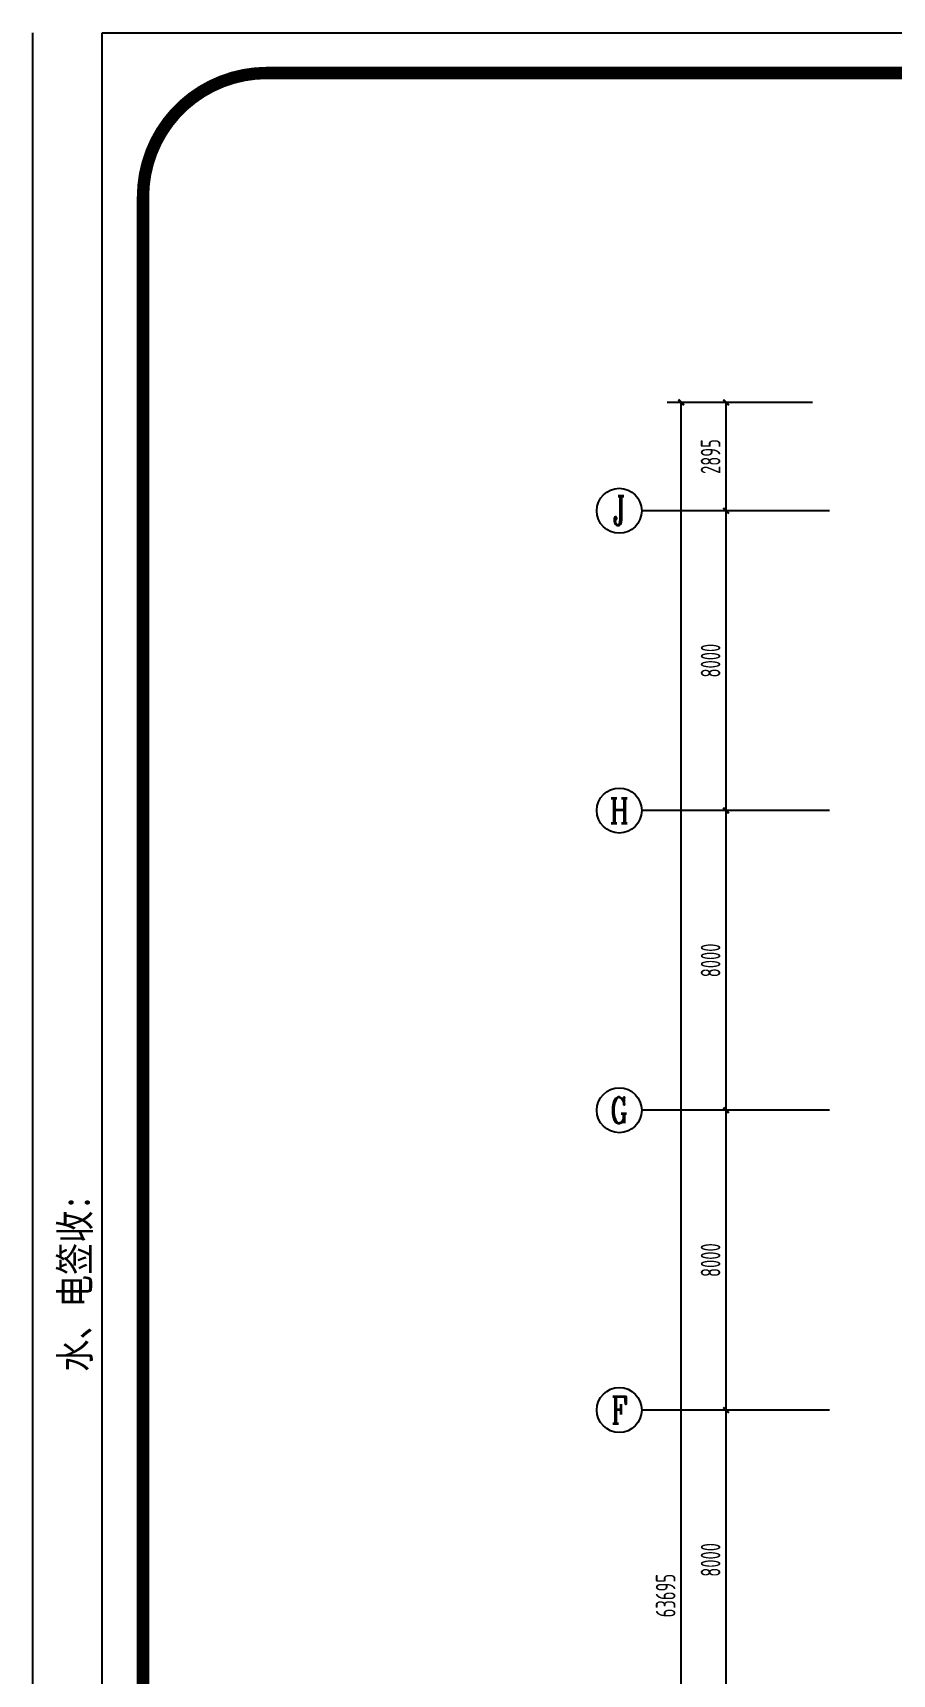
# Model space of a CAD drawing. Extents: x 1158414 to 1597620, y -840005 to -760676.
# Drawn here: x 1158414 to 1181349, y -804482 to -760676 of the extents above; entities that cross this region are included whole.
import ezdxf
from ezdxf.enums import TextEntityAlignment as Align

# ---------------------------------------------------------------- set-up
doc = ezdxf.new("R2010")
doc.units = 0
doc.header["$LTSCALE"] = 1000
for name, color, linetype in [('AXIS', 3, 'Continuous'), ('AXIS_TEXT', 7, 'Continuous'), ('外框', 7, 'Continuous')]:
    doc.layers.add(name, color=color, linetype=linetype)
doc.styles.add('_TCH_AXIS', font='COMPLEX', dxfattribs={"width": 0.8, "bigfont": 'TSSDCHN'})
doc.styles.add('_TCH_DIM_T3', font='TSSDENG', dxfattribs={"width": 0.64, "bigfont": 'TSSDCHN'})
doc.styles.add('COMPLEX', font='COMPLEX')
doc.styles.add('宋体平面', font='', dxfattribs={"width": 0.8})
doc.styles.get('宋体平面').set_extended_font_data('SimSun')
doc.dimstyles.new('_TCH_ARCH&&150', dxfattribs={"dimtxt": 525, "dimasz": 150, "dimexe": 375, "dimexo": 450, "dimgap": 150, "dimtad": 1, "dimdec": 0, "dimzin": 0, "dimdsep": 46, "dimtxsty": '_TCH_DIM_T3', "dimblk": 'ARCHTICK', "dimcen": 0.09, "dimclrt": 7, "dimazin": 2, "dimtfac": 1, "dimtdec": 0, "dimtix": 1, "dimtmove": 2, "dimatfit": 3, "dimfxl": 0, "dimtolj": 1, "dimtzin": 0, "dimarcsym": 0})

# ---------------------------------------------------------------- blocks, each defined once
blk = doc.blocks.new('_ArchTick')
at = {"color": 0, "linetype": 'ByBlock', "const_width": 0.4}
blk.add_lwpolyline([(-0.5, -0.5), (0.5, 0.5)], dxfattribs=at)
blk = doc.blocks.new('*D166')
at = {"layer": 'AXIS', "color": 0, "lineweight": -2, "transparency": 16777216}
for p, q in [((1179226, -797432), (1176541, -797432)), ((1176916, -805432), (1176916, -797432)), ((1179226, -805432), (1176541, -805432))]:
    blk.add_line(p, q, dxfattribs=at)
at = {"layer": 'Defpoints', "color": 0, "transparency": 16777216}
for p in [(1176916, -797432), (1179676, -797432), (1179676, -805432)]:
    blk.add_point(p, dxfattribs=at)
at = {"layer": 'AXIS', "color": 0, "lineweight": -2, "transparency": 16777216, "xscale": 150, "yscale": 150, "zscale": 150}
for p, rotation in [((1176916, -797432), 90), ((1176916, -805432), 270)]:
    blk.add_blockref('_ArchTick', p, dxfattribs=dict(at, rotation=rotation))
at = {"layer": 'AXIS', "color": 7, "transparency": 16777216, "insert": (1176503, -801432), "char_height": 525, "attachment_point": 5, "rotation": 90, "style": '_TCH_DIM_T3'}
blk.add_mtext('\\A1;8000', dxfattribs=at)
blk = doc.blocks.new('*D167')
at = {"layer": 'AXIS', "color": 0, "lineweight": -2, "transparency": 16777216}
for p, q in [((1179226, -789432), (1176541, -789432)), ((1176916, -797432), (1176916, -789432)), ((1179226, -797432), (1176541, -797432))]:
    blk.add_line(p, q, dxfattribs=at)
at = {"layer": 'Defpoints', "color": 0, "transparency": 16777216}
for p in [(1176916, -789432), (1179676, -789432), (1179676, -797432)]:
    blk.add_point(p, dxfattribs=at)
at = {"layer": 'AXIS', "color": 0, "lineweight": -2, "transparency": 16777216, "xscale": 150, "yscale": 150, "zscale": 150}
for p, rotation in [((1176916, -789432), 90), ((1176916, -797432), 270)]:
    blk.add_blockref('_ArchTick', p, dxfattribs=dict(at, rotation=rotation))
at = {"layer": 'AXIS', "color": 7, "transparency": 16777216, "insert": (1176503, -793432), "char_height": 525, "attachment_point": 5, "rotation": 90, "style": '_TCH_DIM_T3'}
blk.add_mtext('\\A1;8000', dxfattribs=at)
blk = doc.blocks.new('*D168')
at = {"layer": 'AXIS', "color": 0, "lineweight": -2, "transparency": 16777216}
for p, q in [((1179226, -781432), (1176541, -781432)), ((1176916, -789432), (1176916, -781432)), ((1179226, -789432), (1176541, -789432))]:
    blk.add_line(p, q, dxfattribs=at)
at = {"layer": 'Defpoints', "color": 0, "transparency": 16777216}
for p in [(1176916, -781432), (1179676, -781432), (1179676, -789432)]:
    blk.add_point(p, dxfattribs=at)
at = {"layer": 'AXIS', "color": 0, "lineweight": -2, "transparency": 16777216, "xscale": 150, "yscale": 150, "zscale": 150}
for p, rotation in [((1176916, -781432), 90), ((1176916, -789432), 270)]:
    blk.add_blockref('_ArchTick', p, dxfattribs=dict(at, rotation=rotation))
at = {"layer": 'AXIS', "color": 7, "transparency": 16777216, "insert": (1176503, -785432), "char_height": 525, "attachment_point": 5, "rotation": 90, "style": '_TCH_DIM_T3'}
blk.add_mtext('\\A1;8000', dxfattribs=at)
blk = doc.blocks.new('*D169')
at = {"layer": 'AXIS', "color": 0, "lineweight": -2, "transparency": 16777216}
for p, q in [((1179226, -773432), (1176541, -773432)), ((1176916, -781432), (1176916, -773432)), ((1179226, -781432), (1176541, -781432))]:
    blk.add_line(p, q, dxfattribs=at)
at = {"layer": 'Defpoints', "color": 0, "transparency": 16777216}
for p in [(1176916, -773432), (1179676, -773432), (1179676, -781432)]:
    blk.add_point(p, dxfattribs=at)
at = {"layer": 'AXIS', "color": 0, "lineweight": -2, "transparency": 16777216, "xscale": 150, "yscale": 150, "zscale": 150}
for p, rotation in [((1176916, -773432), 90), ((1176916, -781432), 270)]:
    blk.add_blockref('_ArchTick', p, dxfattribs=dict(at, rotation=rotation))
at = {"layer": 'AXIS', "color": 7, "transparency": 16777216, "insert": (1176503, -777432), "char_height": 525, "attachment_point": 5, "rotation": 90, "style": '_TCH_DIM_T3'}
blk.add_mtext('\\A1;8000', dxfattribs=at)
blk = doc.blocks.new('*D170')
at = {"layer": 'AXIS', "color": 0, "lineweight": -2, "transparency": 16777216}
for p, q in [((1179226, -770538), (1176541, -770538)), ((1176916, -773432), (1176916, -770538)), ((1179226, -773432), (1176541, -773432))]:
    blk.add_line(p, q, dxfattribs=at)
at = {"layer": 'Defpoints', "color": 0, "transparency": 16777216}
for p in [(1176916, -770538), (1179676, -770538), (1179676, -773432)]:
    blk.add_point(p, dxfattribs=at)
at = {"layer": 'AXIS', "color": 0, "lineweight": -2, "transparency": 16777216, "xscale": 150, "yscale": 150, "zscale": 150}
for p, rotation in [((1176916, -770538), 90), ((1176916, -773432), 270)]:
    blk.add_blockref('_ArchTick', p, dxfattribs=dict(at, rotation=rotation))
at = {"layer": 'AXIS', "color": 7, "transparency": 16777216, "insert": (1176503, -771985), "char_height": 525, "attachment_point": 5, "rotation": 90, "style": '_TCH_DIM_T3'}
blk.add_mtext('\\A1;2895', dxfattribs=at)
blk = doc.blocks.new('*D171')
at = {"layer": 'AXIS', "color": 0, "lineweight": -2, "transparency": 16777216}
for p, q in [((1179226, -770538), (1175341, -770538)), ((1175716, -834232), (1175716, -770538)), ((1179226, -834232), (1175341, -834232))]:
    blk.add_line(p, q, dxfattribs=at)
at = {"layer": 'Defpoints', "color": 0, "transparency": 16777216}
for p in [(1175716, -770538), (1179676, -770538), (1179676, -834232)]:
    blk.add_point(p, dxfattribs=at)
at = {"layer": 'AXIS', "color": 0, "lineweight": -2, "transparency": 16777216, "xscale": 150, "yscale": 150, "zscale": 150}
for p, rotation in [((1175716, -770538), 90), ((1175716, -834232), 270)]:
    blk.add_blockref('_ArchTick', p, dxfattribs=dict(at, rotation=rotation))
at = {"layer": 'AXIS', "color": 7, "transparency": 16777216, "insert": (1175303, -802385), "char_height": 525, "attachment_point": 5, "rotation": 90, "style": '_TCH_DIM_T3'}
blk.add_mtext('\\A1;63695', dxfattribs=at)
blk = doc.blocks.new('_AXISO')
blk.add_circle((0, 0), 0.5)
at = {"layer": 'AXIS_TEXT', "style": 'COMPLEX', "width": 1.041667}
blk.add_attdef('A', text='', height=0.56, dxfattribs=at).set_placement((-0.25, -0.28), (0.25, -0.28), align=Align.FIT)

msp = doc.modelspace()

# ---------------------------------------------------------------- linework, layer by layer
at = {"layer": 'AXIS'}
for p, q in [((1179676, -773432.1), (1174665.5, -773432.1)), ((1179676, -781432.1), (1174665.5, -781432.1)), ((1179676, -789432.1), (1174665.5, -789432.1)), ((1179676, -797432.1), (1174665.5, -797432.1))]:
    msp.add_line(p, q, dxfattribs=at)
at = {"layer": '外框', "lineweight": -2}
for p, q in [((1158413.8, -839913.9), (1158413.8, -760676.1)), ((1160265.3, -760676.1), (1273470.5, -760676.1)), ((1160265.3, -840004.9), (1160265.3, -760676.1))]:
    msp.add_line(p, q, dxfattribs=at)
at = {"layer": '外框', "lineweight": -2, "const_width": 330.9}
msp.add_lwpolyline([(1164663.5, -838960.7), (1268904.1, -838960.7, 0.4142136), (1272213.3, -835651.5), (1272213.3, -765057.2, 0.4142136), (1268904.1, -761748), (1164663.5, -761748, 0.4142136), (1161354.3, -765057.2), (1161354.3, -835651.5, 0.4142136)], format="xyb", close=True, dxfattribs=at)

# ---------------------------------------------------------------- block references
at = {"layer": 'AXIS'}
ref = msp.add_blockref('_AXISO', (1174065.5, -773432.1), dxfattribs=dict(at, xscale=1200, yscale=1200, zscale=1200))
ref.add_attrib('A', 'J', dxfattribs={"layer": 'AXIS_TEXT', "height": 774.7, "style": '_TCH_AXIS'}).set_placement((1173903.2, -773819.5), (1174227.8, -773819.5), align=Align.FIT)
ref = msp.add_blockref('_AXISO', (1174065.5, -781432.1), dxfattribs=dict(at, xscale=1200, yscale=1200, zscale=1200))
ref.add_attrib('A', 'H', dxfattribs={"layer": 'AXIS_TEXT', "height": 668.2, "style": '_TCH_AXIS'}).set_placement((1173811, -781766.2), (1174320.1, -781766.2), align=Align.FIT)
ref = msp.add_blockref('_AXISO', (1174065.5, -789432.1), dxfattribs=dict(at, xscale=1200, yscale=1200, zscale=1200))
ref.add_attrib('A', 'G', dxfattribs={"layer": 'AXIS_TEXT', "height": 692.8, "style": '_TCH_AXIS'}).set_placement((1173828, -789778.5), (1174303, -789778.5), align=Align.FIT)
ref = msp.add_blockref('_AXISO', (1174065.5, -797432.1), dxfattribs=dict(at, xscale=1200, yscale=1200, zscale=1200))
ref.add_attrib('A', 'F', dxfattribs={"layer": 'AXIS_TEXT', "height": 717.3, "style": '_TCH_AXIS'}).set_placement((1173846.9, -797790.8), (1174284.1, -797790.8), align=Align.FIT)

# ---------------------------------------------------------------- texts
at = {"layer": '外框', "lineweight": -2, "style": '宋体平面', "width": 0.8}
msp.add_text('业主签收:                                      土建签收:                                     水、电签收:', height=788.414, rotation=90, dxfattribs=at).set_placement((1159929.8, -836330.3))

# ---------------------------------------------------------------- dimensions: what is measured, and where the dimension line sits
at = {"layer": 'AXIS'}
for p1, p2, distance, picture, middle in [((1179676.0135, -834232.125), (1179676.0135, -770537.5519), 3960.5, '*D171', (1175303.0135, -802384.8385)), ((1179676.0135, -773432.125), (1179676.0135, -770537.5519), 2760.5, '*D170', (1176503.0135, -771984.8385)), ((1179676, -781432.1), (1179676, -773432.1), 2760.5, '*D169', (1176503, -777432.1)), ((1179676, -789432.1), (1179676, -781432.1), 2760.5, '*D168', (1176503, -785432.1)), ((1179676, -797432.1), (1179676, -789432.1), 2760.5, '*D167', (1176503, -793432.1)), ((1179676, -805432.1), (1179676, -797432.1), 2760.5, '*D166', (1176503, -801432.1))]:
    dim = msp.add_aligned_dim(p1=p1, p2=p2, distance=distance, dimstyle='_TCH_ARCH&&150', dxfattribs=at)
    dim.commit()
    dim.dimension.update_dxf_attribs({"geometry": picture, "text_midpoint": middle})

doc.saveas('drawing.dxf')
